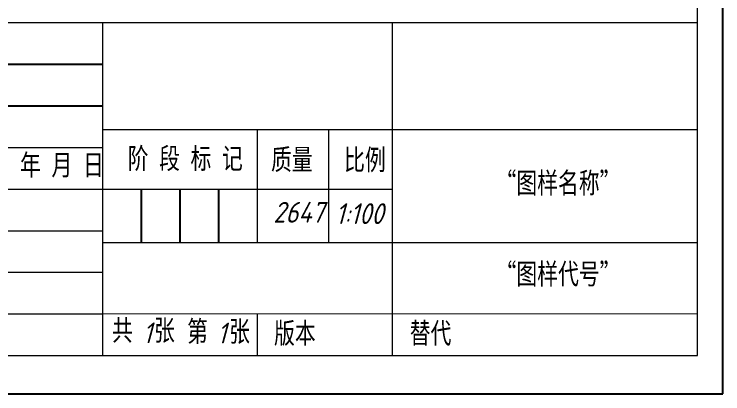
# Model space of a CAD drawing. Header units: millimetres. Extents: x 0 to 297, y 0 to 210.
# Drawn here: x 177.9 to 297, y 0 to 63.8 of the extents above; entities that cross this region are included whole.
import ezdxf

# ---------------------------------------------------------------- set-up
doc = ezdxf.new("R2010")
doc.units = ezdxf.units.MM
doc.layers.add('图框', color=7, linetype='Continuous')
doc.styles.get("Standard").update_dxf_attribs({"font": 'gbeitc.shx', "height": 3.5})
doc.styles.add('中文', font='hyswlongfangsong.ttf', dxfattribs={"height": 3.5})

msp = doc.modelspace()

# ---------------------------------------------------------------- linework, layer by layer
at = {"layer": '图框'}
for p, q in [((296.9934, -0.0006), (296.9934, 209.9994)), ((112.7262, 55.43), (192.7262, 55.43)), ((112.7262, 48.43), (192.7262, 48.43)), ((199.2262, 34.43), (199.2262, 25.43)), ((205.7262, 34.43), (205.7262, 25.43)), ((212.2262, 34.43), (212.2262, 25.43)), ((241.4181, 6.4404), (241.4181, 6.43)), ((-0.0066, -0.0006), (296.9934, -0.0006))]:
    msp.add_line(p, q, dxfattribs=at)
at = {"layer": '图框', "linetype": 'Continuous', "lineweight": 15}
for p, q in [((292.7262, 6.43), (292.7262, 205.43)), ((25.7262, 6.43), (292.7262, 6.43))]:
    msp.add_line(p, q, dxfattribs=at)
at = {"layer": '图框', "lineweight": 15}
for p, q in [((112.7262, 62.43), (292.7262, 62.43)), ((192.7262, 62.43), (192.7262, 6.43)), ((241.3877, 62.43), (241.4181, 6.4404)), ((192.7262, 44.43), (292.7262, 44.43)), ((218.7262, 44.43), (218.7262, 25.43)), ((230.7262, 44.43), (230.7262, 25.43)), ((112.7262, 41.43), (192.7262, 41.43)), ((112.7262, 34.43), (192.7262, 34.43)), ((192.7262, 34.43), (241.4029, 34.43)), ((112.7262, 27.43), (192.7262, 27.43)), ((192.7262, 25.43), (292.7262, 25.43)), ((112.7262, 20.43), (192.7262, 20.43)), ((112.7262, 13.43), (192.7262, 13.4517)), ((192.7262, 13.4517), (292.7262, 13.4787)), ((218.7262, 13.4587), (218.7262, 6.43)), ((112.7262, 6.43), (292.7262, 6.43))]:
    msp.add_line(p, q, dxfattribs=at)

# ---------------------------------------------------------------- texts
at = {"layer": '图框', "char_height": 3.5, "style": '中文'}
for s, insert, attachment_point in [('阶 段 标 记', (206.6278, 41.3382), 2), ('年 月 日', (185.8945, 40.2462), 2), ('质量', (224.5495, 41.1676), 2), ('比例', (236.8368, 41.1103), 2), ('“图样名称”', (269.2879, 37.2207), 2), ('“图样代号”', (269.2903, 21.9196), 2), ('共  张', (199.6048, 12.4574), 2), ('第  张', (212.2315, 12.2732), 2), ('版本', (225.0651, 11.9615), 2), ('替代', (244.3668, 11.9615), 1)]:
    msp.add_mtext(s, dxfattribs=dict(at, insert=insert, attachment_point=attachment_point))
at = {"layer": '图框', "char_height": 3.5}
for s, insert, attachment_point in [('2647', (225.6979, 32.2741), 2), ('1:100', (235.9181, 32.0446), 2), ('1', (199.5127, 11.9969), 1), ('1', (212.0212, 11.9615), 1)]:
    msp.add_mtext(s, dxfattribs=dict(at, insert=insert, attachment_point=attachment_point))

doc.saveas('drawing.dxf')
